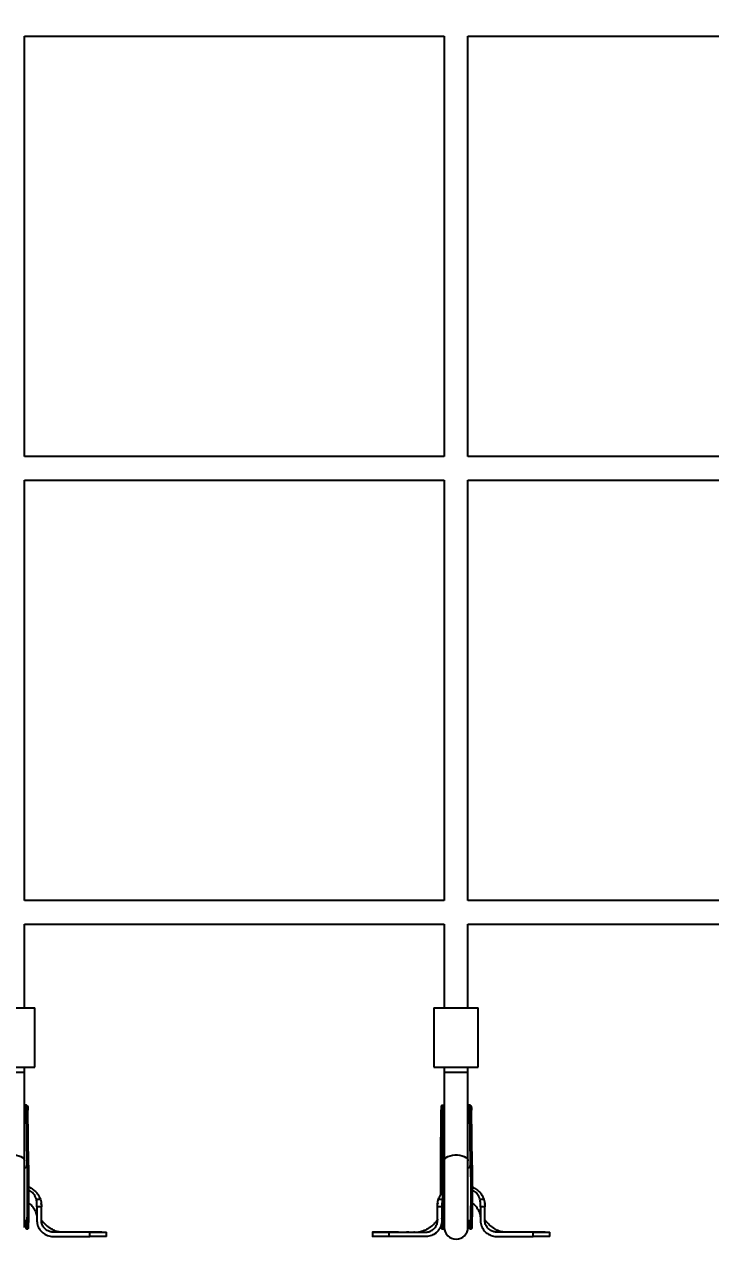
# Model space of a CAD drawing. Header units: millimetres. Extents: x -5107 to 5368, y -4871 to 3692.
# Drawn here: x -1105 to -641, y 747 to 1573 of the extents above; entities that cross this region are included whole.
import ezdxf

# ---------------------------------------------------------------- set-up
doc = ezdxf.new("R2010")
doc.units = ezdxf.units.MM
doc.layers.add('DIKOM_ОБЪЕКТ', color=7, linetype='Continuous')
doc.layers.add('DIKOM_РАЗМЕР_ОБЪЕКТА', color=7, linetype='Continuous')
doc.styles.add('style1', font='arial.ttf', dxfattribs={"width": 0.8})
doc.dimstyles.new('1-50', dxfattribs={"dimtxt": 300, "dimasz": 200, "dimexe": 100, "dimexo": 0, "dimgap": 100, "dimtad": 1, "dimdec": 0, "dimtxsty": 'style1', "dimcen": 0, "dimclrd": 7, "dimclre": 7, "dimadec": 1, "dimazin": 2, "dimtfac": 1, "dimtdec": 0, "dimtmove": 0, "dimatfit": 3, "dimfxl": 0, "dimlwd": 25, "dimlwe": 18, "dimarcsym": 0})

# ---------------------------------------------------------------- blocks, each defined once
blk = doc.blocks.new('*D1')
at = {"layer": 'Defpoints', "color": 0, "transparency": 16777216}
for p in [(-657.22, 2191.71), (-3179.73, -2108.29), (-657.22, -2108.29)]:
    blk.add_point(p, dxfattribs=at)
at = {"layer": 'DIKOM_РАЗМЕР_ОБЪЕКТА', "color": 7, "lineweight": 18, "transparency": 16777216}
for p, q in [((-657.22, 2191.71), (-3279.73, 2191.71)), ((-657.22, -2108.29), (-3279.73, -2108.29))]:
    blk.add_line(p, q, dxfattribs=at)
at = {"layer": 'DIKOM_РАЗМЕР_ОБЪЕКТА', "color": 7, "lineweight": 25, "transparency": 16777216}
blk.add_line((-3179.73, 1991.71), (-3179.73, -1908.29), dxfattribs=at)
at = {"layer": 'DIKOM_РАЗМЕР_ОБЪЕКТА', "color": 7, "transparency": 16777216}
for points in [[(-3213.07, 1991.71), (-3146.4, 1991.71), (-3179.73, 2191.71)], [(-3213.07, -1908.29), (-3146.4, -1908.29), (-3179.73, -2108.29)]]:
    blk.add_solid(points, dxfattribs=at)
at = {"layer": 'DIKOM_РАЗМЕР_ОБЪЕКТА', "color": 0, "transparency": 16777216, "insert": (-3433.01, -12.59), "char_height": 300, "attachment_point": 5, "rotation": 90, "style": 'style1'}
blk.add_mtext('4300', dxfattribs=at)

msp = doc.modelspace()

# ---------------------------------------------------------------- linework, layer by layer
at = {"layer": 'DIKOM_ОБЪЕКТ'}
for p, q in [((-1105.09, 1564.59), (-821.09, 1564.59)), ((-1105.09, 1280.59), (-1105.09, 1564.59)), ((-821.09, 1564.59), (-821.09, 1280.59)), ((-805.09, 1280.59), (-805.09, 1564.59)), ((-805.09, 1564.59), (-521.09, 1564.59)), ((-821.09, 1280.59), (-1105.09, 1280.59)), ((-521.09, 1280.59), (-805.09, 1280.59)), ((-1105.09, 1264.59), (-821.09, 1264.59)), ((-1105.09, 980.59), (-1105.09, 1264.59)), ((-821.09, 1264.59), (-821.09, 980.59)), ((-805.09, 980.59), (-805.09, 1264.59)), ((-805.09, 1264.59), (-521.09, 1264.59)), ((-821.09, 980.59), (-1105.09, 980.59)), ((-521.09, 980.59), (-805.09, 980.59)), ((-1105.09, 907.93), (-1105.09, 964.59)), ((-1105.09, 964.59), (-821.09, 964.59)), ((-821.09, 964.59), (-821.09, 907.93)), ((-805.09, 907.93), (-805.09, 964.59)), ((-805.09, 964.59), (-521.09, 964.59)), ((-1128.09, 907.93), (-1098.09, 907.93)), ((-1098.09, 867.93), (-1098.09, 907.93)), ((-828.09, 907.93), (-828.09, 867.93)), ((-828.09, 907.93), (-798.09, 907.93)), ((-798.09, 867.93), (-798.09, 907.93)), ((-1128.09, 867.93), (-1098.09, 867.93)), ((-1105.09, 864.48), (-1105.09, 867.93)), ((-828.09, 867.93), (-798.09, 867.93)), ((-821.09, 867.93), (-821.09, 864.48)), ((-805.09, 864.48), (-805.09, 867.93)), ((-1121.09, 864.48), (-1105.09, 864.48)), ((-1105.09, 804.61), (-1105.09, 864.48)), ((-821.09, 864.48), (-821.09, 804.61)), ((-821.09, 864.48), (-805.09, 864.48)), ((-805.09, 804.61), (-805.09, 864.48)), ((-1103.61, 842.14), (-1104.67, 842.13)), ((-1103.4, 841.97), (-1104.46, 841.97)), ((-1103.33, 801.6), (-1103.76, 838.87)), ((-1102.77, 838.87), (-1103.76, 838.87)), ((-1102.33, 801.6), (-1102.77, 838.87)), ((-823.41, 802.5), (-823.23, 839.18)), ((-822.78, 839.84), (-822.33, 801.44)), ((-821.76, 838.8), (-822.76, 838.79)), ((-822.33, 801.53), (-822.76, 838.79)), ((-821.64, 842.07), (-822.69, 842.06)), ((-821.27, 841.9), (-822.33, 841.9)), ((-821.33, 801.53), (-821.76, 838.8)), ((-803.61, 842.14), (-804.67, 842.13)), ((-803.4, 841.97), (-804.46, 841.97)), ((-803.33, 801.6), (-803.77, 838.87)), ((-802.77, 838.87), (-803.77, 838.87)), ((-802.33, 801.6), (-802.77, 838.87)), ((-1105.09, 759.65), (-1105.09, 804.61)), ((-1103.33, 801.6), (-1102.33, 801.6)), ((-822.33, 801.53), (-821.33, 801.53)), ((-822.33, 801.44), (-822.33, 801.53)), ((-821.33, 801.46), (-821.16, 800.79)), ((-821.09, 804.61), (-821.09, 759.65)), ((-805.09, 759.65), (-805.09, 804.61)), ((-803.33, 801.6), (-802.33, 801.6)), ((-821.09, 799.99), (-821.31, 800.1)), ((-1097.03, 778.81), (-1094.32, 778.81)), ((-824.98, 778.81), (-822.26, 778.81)), ((-797.03, 778.81), (-794.32, 778.81)), ((-1093.65, 773.6), (-1096.65, 773.6)), ((-1096.65, 773.6), (-1096.65, 765.47)), ((-1093.68, 775.12), (-1093.73, 775.81)), ((-1093.68, 775.1), (-1093.7, 775.82)), ((-1093.65, 765.47), (-1093.65, 773.6)), ((-825.65, 765.47), (-825.65, 773.6)), ((-822.65, 773.6), (-825.65, 773.6)), ((-825.56, 776.24), (-825.58, 775.54)), ((-822.65, 773.6), (-822.65, 765.47)), ((-821.28, 771.14), (-821.09, 771.47)), ((-793.65, 773.6), (-796.65, 773.6)), ((-796.65, 773.6), (-796.65, 765.47)), ((-793.68, 775.12), (-793.73, 775.81)), ((-793.68, 775.1), (-793.7, 775.82)), ((-793.65, 765.47), (-793.65, 773.6)), ((-1096.65, 765.47), (-1096.65, 764.47)), ((-1093.65, 764.47), (-1093.65, 765.47)), ((-825.65, 764.47), (-825.65, 765.47)), ((-822.65, 765.47), (-822.65, 764.47)), ((-796.65, 765.47), (-796.65, 764.47)), ((-793.65, 764.47), (-793.65, 765.47)), ((-1103.71, 758.64), (-1102.71, 758.65)), ((-1085.65, 753.47), (-1060.93, 753.47)), ((-1060.93, 756.47), (-1085.63, 756.47)), ((-1060.93, 753.47), (-1060.93, 756.47)), ((-1056.79, 756.47), (-1049.67, 756.47)), ((-1049.65, 753.47), (-1049.65, 756.47)), ((-864.37, 756.47), (-869.65, 756.47)), ((-869.65, 756.47), (-869.65, 753.47)), ((-861.15, 756.47), (-862.42, 756.47)), ((-858.37, 753.47), (-858.37, 756.47)), ((-858.37, 756.47), (-833.65, 756.47)), ((-833.65, 753.47), (-858.37, 753.47)), ((-828.67, 754.72), (-826.92, 755.76)), ((-827.03, 755.68), (-826.21, 756.43)), ((-822.7, 758.57), (-821.7, 758.57)), ((-803.71, 758.64), (-802.71, 758.65)), ((-785.65, 753.47), (-760.93, 753.47)), ((-760.93, 756.47), (-785.63, 756.47)), ((-760.93, 753.47), (-760.93, 756.47)), ((-756.79, 756.47), (-749.67, 756.47)), ((-749.65, 753.47), (-749.65, 756.47))]:
    msp.add_line(p, q, dxfattribs=at)
at = {"layer": 'DIKOM_ОБЪЕКТ', "flags": 128}
for points in [[(-1121.09, 804.61), (-1120.99, 805.26), (-1120.53, 806.09), (-1119.72, 806.85), (-1118.6, 807.51), (-1117.22, 808.03), (-1115.65, 808.39), (-1113.96, 808.58), (-1112.23, 808.58), (-1110.54, 808.39), (-1108.97, 808.03), (-1107.59, 807.51), (-1106.47, 806.85), (-1105.66, 806.09), (-1105.2, 805.26), (-1105.09, 804.61)], [(-1103.33, 801.6), (-1103.3, 798.47), (-1103.27, 795.24), (-1103.25, 791.94), (-1103.23, 788.62), (-1103.23, 785.31), (-1103.23, 782.05), (-1103.23, 778.88), (-1103.24, 775.83), (-1103.26, 772.94), (-1103.29, 770.24), (-1103.32, 767.76), (-1103.36, 765.54), (-1103.41, 763.59), (-1103.45, 761.94), (-1103.51, 760.61), (-1103.56, 759.61), (-1103.62, 758.96), (-1103.69, 758.66), (-1103.75, 758.72), (-1103.81, 759.13), (-1103.88, 759.89), (-1103.94, 761), (-1104.01, 762.43), (-1104.07, 764.18), (-1104.08, 764.76)], [(-1102.33, 801.6), (-1102.3, 798.47), (-1102.27, 795.24), (-1102.25, 791.95), (-1102.23, 788.63), (-1102.23, 785.31), (-1102.23, 782.05), (-1102.23, 778.88), (-1102.24, 775.83), (-1102.26, 772.94), (-1102.29, 770.24), (-1102.32, 767.76), (-1102.36, 765.54), (-1102.41, 763.59), (-1102.46, 761.94), (-1102.51, 760.61), (-1102.56, 759.62), (-1102.62, 758.96), (-1102.69, 758.67), (-1102.71, 758.65)], [(-823.37, 781.87), (-823.38, 783.01), (-823.4, 786.3), (-823.42, 789.61), (-823.43, 792.93), (-823.43, 796.21), (-823.42, 799.41), (-823.41, 802.5)], [(-822.33, 801.53), (-822.29, 798.4), (-822.26, 795.17), (-822.24, 791.87), (-822.23, 788.55), (-822.22, 785.24), (-822.22, 781.98), (-822.23, 778.8), (-822.24, 775.75), (-822.26, 772.86), (-822.29, 770.16), (-822.32, 767.69), (-822.36, 765.46), (-822.4, 763.51), (-822.45, 761.86), (-822.5, 760.53), (-822.56, 759.54), (-822.62, 758.89), (-822.68, 758.59), (-822.75, 758.65), (-822.81, 759.06), (-822.87, 759.82), (-822.94, 760.93), (-822.97, 761.67)], [(-821.33, 801.53), (-821.29, 798.4), (-821.26, 795.17), (-821.24, 791.87), (-821.23, 788.55), (-821.22, 785.24), (-821.22, 781.98), (-821.23, 778.81), (-821.24, 775.76), (-821.26, 772.87), (-821.29, 770.17), (-821.32, 767.69), (-821.36, 765.46), (-821.4, 763.52), (-821.45, 761.87), (-821.5, 760.54), (-821.56, 759.54), (-821.62, 758.89), (-821.68, 758.59), (-821.7, 758.57)], [(-821.09, 804.61), (-820.99, 805.26), (-820.53, 806.09), (-819.72, 806.85), (-818.6, 807.51), (-817.22, 808.03), (-815.65, 808.39), (-813.96, 808.58), (-812.23, 808.58), (-810.54, 808.39), (-808.97, 808.03), (-807.59, 807.51), (-806.47, 806.85), (-805.66, 806.09), (-805.2, 805.26), (-805.09, 804.61)], [(-803.33, 801.6), (-803.3, 798.47), (-803.27, 795.24), (-803.25, 791.94), (-803.23, 788.62), (-803.23, 785.31), (-803.22, 782.05), (-803.23, 778.88), (-803.24, 775.83), (-803.26, 772.94), (-803.29, 770.24), (-803.32, 767.76), (-803.36, 765.54), (-803.41, 763.59), (-803.45, 761.94), (-803.51, 760.61), (-803.56, 759.61), (-803.62, 758.96), (-803.69, 758.66), (-803.75, 758.72), (-803.81, 759.13), (-803.88, 759.89), (-803.94, 761), (-804.01, 762.43), (-804.07, 764.18), (-804.08, 764.76)], [(-802.33, 801.6), (-802.3, 798.47), (-802.27, 795.24), (-802.25, 791.95), (-802.23, 788.63), (-802.23, 785.31), (-802.22, 782.05), (-802.23, 778.88), (-802.25, 775.83), (-802.27, 772.94), (-802.29, 770.24), (-802.32, 767.76), (-802.36, 765.54), (-802.41, 763.59), (-802.45, 761.94), (-802.51, 760.61), (-802.56, 759.62), (-802.62, 758.96), (-802.69, 758.67), (-802.71, 758.65)], [(-821.16, 800.79), (-821.16, 800.78), (-821.09, 800.66)]]:
    msp.add_lwpolyline(points, dxfattribs=at)
at = {"layer": 'DIKOM_ОБЪЕКТ'}
for centre, radius, start, end in [((-1106.14, 802.16), 2.86, 291.35652, 348.63798), ((-820.73, 802.94), 2.72, 189.16347, 236.89312), ((-806.14, 802.17), 2.87, 291.37314, 348.62136), ((-813.09, 759.65), 8, 180, 0)]:
    msp.add_arc(centre, radius, start, end, dxfattribs=at)
for points, knots in [([(-1105.09, 841.95), (-1105, 842.01), (-1104.8, 842.14), (-1104.71, 842.1), (-1104.67, 842.07)], [0, 0, 0, 0, 0.485353, 1, 1, 1, 1]), ([(-1103.76, 838.87), (-1103.77, 839.36), (-1103.78, 840.36), (-1103.85, 841.42), (-1104.1, 841.96), (-1104.51, 842.03), (-1104.94, 841.81), (-1105.09, 841.73)], [0, 0, 0, 0, 0.225117, 0.450307, 0.672467, 0.883632, 1, 1, 1, 1]), ([(-1103.61, 842.08), (-1103.68, 842.1), (-1103.76, 842.13), (-1103.94, 842), (-1103.99, 841.97)], [0, 0, 0, 0, 0.738064, 1, 1, 1, 1]), ([(-1103.4, 841.91), (-1103.28, 841.92), (-1103, 841.92), (-1102.85, 841.34), (-1102.78, 840.33), (-1102.77, 839.36), (-1102.77, 838.87)], [0, 0, 0, 0, 0.189919, 0.454979, 0.723246, 1, 1, 1, 1]), ([(-822.31, 841.9), (-822.39, 841.95), (-822.72, 842.15), (-823, 842.03), (-823.18, 841.46), (-823.22, 840.48), (-823.22, 839.6), (-823.23, 839.18)], [0, 0, 0, 0, 0.08155, 0.324212, 0.55421, 0.789107, 1, 1, 1, 1]), ([(-822.76, 838.79), (-822.77, 839.29), (-822.79, 840.29), (-822.77, 841.33), (-822.67, 841.87), (-822.42, 841.85), (-822.33, 841.84)], [0, 0, 0, 0, 0.282221, 0.564515, 0.843707, 1, 1, 1, 1]), ([(-821.27, 841.84), (-821.38, 841.85), (-821.65, 841.86), (-821.77, 841.31), (-821.79, 840.31), (-821.77, 839.32), (-821.76, 838.8)], [0, 0, 0, 0, 0.180751, 0.441765, 0.70565, 1, 1, 1, 1]), ([(-821.64, 842.01), (-821.56, 842.03), (-821.43, 842.06), (-821.19, 841.92), (-821.1, 841.87)], [0, 0, 0, 0, 0.634293, 1, 1, 1, 1]), ([(-803.77, 838.87), (-803.77, 839.36), (-803.78, 840.36), (-803.85, 841.42), (-804.1, 841.96), (-804.51, 842.03), (-804.95, 841.81), (-805.11, 841.73)], [0, 0, 0, 0, 0.224292, 0.448658, 0.670005, 0.880397, 1, 1, 1, 1]), ([(-805.09, 841.95), (-805, 842.01), (-804.8, 842.14), (-804.71, 842.1), (-804.67, 842.07)], [0, 0, 0, 0, 0.485265, 1, 1, 1, 1]), ([(-803.61, 842.08), (-803.68, 842.1), (-803.76, 842.13), (-803.94, 842), (-803.99, 841.97)], [0, 0, 0, 0, 0.737948, 1, 1, 1, 1]), ([(-803.4, 841.91), (-803.28, 841.92), (-803, 841.92), (-802.85, 841.34), (-802.78, 840.33), (-802.77, 839.36), (-802.77, 838.87)], [0, 0, 0, 0, 0.189921, 0.454973, 0.723242, 1, 1, 1, 1]), ([(-822.15, 800.71), (-822.14, 799.64), (-822.11, 797.53), (-822.08, 794.26), (-822.06, 791.05), (-822.04, 787.94), (-822.02, 784.97), (-822, 781.3), (-821.99, 777.18), (-821.97, 773), (-821.95, 769.72), (-821.91, 767.28), (-821.85, 765.58), (-821.75, 764.56), (-821.66, 764.02), (-821.54, 763.99), (-821.5, 763.98)], [0, 0, 0, 0, 0.070744, 0.139244, 0.205479, 0.269428, 0.331072, 0.390399, 0.501912, 0.604078, 0.696877, 0.780344, 0.854565, 0.919681, 0.975897, 1, 1, 1, 1]), ([(-1102.23, 787.03), (-1102.23, 787.03), (-1101.38, 786.73), (-1099.8, 785.73), (-1097.61, 784.03), (-1095.6, 781.72), (-1094.77, 779.84), (-1094.32, 778.81)], [0, 0, 0, 0, 0.0007716, 0.2276869, 0.4706732, 0.7134381, 1, 1, 1, 1]), ([(-1097.03, 778.81), (-1097.24, 779.39), (-1097.82, 780.97), (-1099.51, 783.26), (-1101.32, 784.46), (-1102.23, 785.06)], [0, 0, 0, 0, 0.222978, 0.60896, 1, 1, 1, 1]), ([(-802.23, 787.03), (-802.23, 787.03), (-801.39, 786.72), (-799.8, 785.74), (-797.61, 784.02), (-795.6, 781.73), (-794.77, 779.84), (-794.32, 778.81)], [0, 0, 0, 0, 0.000734, 0.227658, 0.470653, 0.713427, 1, 1, 1, 1]), ([(-797.03, 778.81), (-797.24, 779.39), (-797.82, 780.97), (-799.51, 783.26), (-801.32, 784.46), (-802.23, 785.06)], [0, 0, 0, 0, 0.222975, 0.608919, 1, 1, 1, 1]), ([(-1096.65, 773.6), (-1096.65, 773.69), (-1096.65, 774.11), (-1096.65, 774.88), (-1096.62, 776.55), (-1096.86, 777.85), (-1097.03, 778.81)], [0, 0, 0, 0, 0.048445, 0.242263, 0.436066, 1, 1, 1, 1]), ([(-1094.32, 778.81), (-1094.12, 778.16), (-1093.72, 776.82), (-1093.67, 775.4), (-1093.65, 774.69)], [0, 0, 0, 0, 0.491615, 1, 1, 1, 1]), ([(-825.65, 774.68), (-825.62, 775.38), (-825.58, 776.79), (-825.18, 778.13), (-824.98, 778.81)], [0, 0, 0, 0, 0.492158, 1, 1, 1, 1]), ([(-824.98, 778.81), (-824.81, 779.25), (-824.14, 780.93), (-823.1, 782.57), (-822.06, 783.52), (-822.01, 783.56)], [0, 0, 0, 0, 0.25011, 0.969424, 1, 1, 1, 1]), ([(-822.26, 778.81), (-822.29, 778.73), (-822.4, 778.33), (-822.63, 777.27), (-822.66, 775.6), (-822.65, 774.27), (-822.65, 773.6)], [0, 0, 0, 0, 0.048359, 0.242138, 0.618943, 1, 1, 1, 1]), ([(-796.65, 773.6), (-796.65, 773.69), (-796.65, 774.11), (-796.65, 774.88), (-796.62, 776.55), (-796.86, 777.85), (-797.03, 778.81)], [0, 0, 0, 0, 0.048445, 0.242263, 0.436066, 1, 1, 1, 1]), ([(-794.32, 778.81), (-794.12, 778.16), (-793.72, 776.82), (-793.67, 775.4), (-793.65, 774.69)], [0, 0, 0, 0, 0.491629, 1, 1, 1, 1]), ([(-1102.24, 776.06), (-1101.78, 775.74), (-1100.51, 774.88), (-1098.89, 772.92), (-1097.44, 770.29), (-1096.78, 767.78), (-1096.65, 766.13), (-1096.65, 765.52), (-1096.65, 765.45)], [0, 0, 0, 0, 0.134981, 0.367137, 0.602674, 0.852667, 0.983506, 1, 1, 1, 1]), ([(-1093.65, 774.68), (-1093.65, 774.59), (-1093.65, 774.23), (-1093.65, 773.87), (-1093.65, 773.6)], [0, 0, 0, 0, 0.25633, 1, 1, 1, 1]), ([(-825.65, 773.6), (-825.65, 773.7), (-825.65, 774.06), (-825.65, 774.42), (-825.65, 774.68)], [0, 0, 0, 0, 0.256317, 1, 1, 1, 1]), ([(-822.65, 765.4), (-822.65, 765.49), (-822.65, 765.66), (-822.64, 765.99), (-822.6, 766.68), (-822.55, 767.45), (-822.36, 768.04), (-822.32, 768.19)], [0, 0, 0, 0, 0.102279, 0.189612, 0.350707, 0.838096, 1, 1, 1, 1]), ([(-802.24, 776.06), (-801.78, 775.74), (-800.51, 774.88), (-798.89, 772.92), (-797.44, 770.29), (-796.78, 767.78), (-796.65, 766.13), (-796.65, 765.52), (-796.65, 765.45)], [0, 0, 0, 0, 0.134953, 0.367137, 0.60266, 0.852668, 0.983505, 1, 1, 1, 1]), ([(-793.65, 774.68), (-793.65, 774.59), (-793.65, 774.23), (-793.65, 773.87), (-793.65, 773.6)], [0, 0, 0, 0, 0.25633, 1, 1, 1, 1]), ([(-1105.09, 763.63), (-1105.09, 763.63), (-1104.95, 763.48), (-1104.85, 763.41), (-1104.78, 763.46), (-1104.75, 763.48)], [0, 0, 0, 0, 0.023995, 0.648699, 1, 1, 1, 1]), ([(-1096.65, 764.47), (-1096.65, 764.38), (-1096.64, 763.96), (-1096.53, 762.3), (-1095.73, 759.55), (-1093.53, 756.5), (-1090.45, 754.34), (-1087.65, 753.53), (-1086.03, 753.48), (-1085.65, 753.47)], [0, 0, 0, 0, 0.014809, 0.07411, 0.288781, 0.503465, 0.718034, 0.933097, 1, 1, 1, 1]), ([(-1080.68, 756.47), (-1080.99, 756.48), (-1081.59, 756.51), (-1083.12, 756.86), (-1084.68, 757.41), (-1086.18, 758.12), (-1087.42, 758.85), (-1088.54, 759.62), (-1089.48, 760.35), (-1090.54, 761.3), (-1091.59, 762.44), (-1092.51, 763.32), (-1093.16, 764.03), (-1093.47, 764.48), (-1093.55, 764.68), (-1093.57, 764.73), (-1093.58, 764.76), (-1093.59, 764.78), (-1093.6, 764.81), (-1093.63, 764.89), (-1093.63, 764.9), (-1093.64, 765.01), (-1093.65, 765.05), (-1093.65, 765.37), (-1093.65, 765.77), (-1093.65, 766.12)], [0, 0, 0, 0, 0.124106, 0.238096, 0.339916, 0.425644, 0.508325, 0.557897, 0.611278, 0.676137, 0.757217, 0.823991, 0.864583, 0.883785, 0.88718, 0.888511, 0.889679, 0.890776, 0.8919, 0.894482, 0.911792, 0.925079, 0.932809, 0.941956, 1, 1, 1, 1]), ([(-1085.63, 756.47), (-1085.73, 756.47), (-1086.19, 756.47), (-1087.39, 756.6), (-1089.33, 757.22), (-1091.44, 758.72), (-1093.01, 760.96), (-1093.6, 763), (-1093.64, 764.18), (-1093.65, 764.47)], [0, 0, 0, 0, 0.022068, 0.110637, 0.289027, 0.502899, 0.717718, 0.931833, 1, 1, 1, 1]), ([(-825.65, 765.29), (-825.65, 765.19), (-825.65, 765.02), (-825.66, 764.97), (-825.67, 764.92), (-825.69, 764.84), (-825.7, 764.81), (-825.71, 764.78), (-825.72, 764.75), (-825.74, 764.68), (-825.84, 764.44), (-826.38, 763.74), (-827.28, 762.83), (-828.48, 761.57), (-829.57, 760.56), (-830.45, 759.85), (-831.37, 759.19), (-832.46, 758.49), (-833.89, 757.72), (-835.63, 757.01), (-837.45, 756.53), (-838.15, 756.49), (-838.52, 756.47)], [0, 0, 0, 0, 0.01819, 0.034394, 0.052853, 0.056714, 0.058315, 0.059782, 0.061262, 0.062947, 0.067441, 0.091965, 0.171067, 0.268638, 0.337576, 0.396368, 0.442791, 0.50219, 0.593495, 0.710959, 0.847914, 1, 1, 1, 1]), ([(-822.65, 764.47), (-822.65, 764.38), (-822.65, 763.96), (-822.77, 762.29), (-823.58, 759.53), (-825.79, 756.47), (-828.89, 754.32), (-831.68, 753.53), (-833.28, 753.48), (-833.65, 753.47)], [0, 0, 0, 0, 0.01481, 0.074111, 0.290042, 0.505972, 0.720965, 0.936014, 1, 1, 1, 1]), ([(-833.65, 756.47), (-833.42, 756.47), (-832.3, 756.5), (-830.31, 757.03), (-828.04, 758.55), (-826.4, 760.73), (-825.72, 762.84), (-825.66, 764.1), (-825.65, 764.47)], [0, 0, 0, 0, 0.054118, 0.268333, 0.482508, 0.697284, 0.911981, 1, 1, 1, 1]), ([(-805.09, 763.63), (-805.09, 763.63), (-804.95, 763.48), (-804.85, 763.41), (-804.78, 763.46), (-804.75, 763.48)], [0, 0, 0, 0, 0.023953, 0.648693, 1, 1, 1, 1]), ([(-796.65, 764.47), (-796.65, 764.38), (-796.64, 763.96), (-796.53, 762.3), (-795.73, 759.55), (-793.53, 756.5), (-790.45, 754.34), (-787.65, 753.53), (-786.03, 753.48), (-785.65, 753.47)], [0, 0, 0, 0, 0.014809, 0.074109, 0.288787, 0.503469, 0.718037, 0.933097, 1, 1, 1, 1]), ([(-780.68, 756.47), (-780.99, 756.48), (-781.59, 756.51), (-783.12, 756.86), (-784.68, 757.41), (-786.18, 758.12), (-787.42, 758.85), (-788.54, 759.62), (-789.48, 760.35), (-790.54, 761.3), (-791.59, 762.44), (-792.51, 763.32), (-793.16, 764.03), (-793.47, 764.48), (-793.55, 764.68), (-793.57, 764.73), (-793.58, 764.76), (-793.59, 764.78), (-793.6, 764.81), (-793.63, 764.89), (-793.63, 764.9), (-793.64, 765.01), (-793.65, 765.05), (-793.65, 765.37), (-793.65, 765.77), (-793.65, 766.12)], [0, 0, 0, 0, 0.124105, 0.238103, 0.339913, 0.425652, 0.508322, 0.557904, 0.611275, 0.676133, 0.757213, 0.823996, 0.864588, 0.883789, 0.887179, 0.888515, 0.889677, 0.890775, 0.891903, 0.894482, 0.911792, 0.925079, 0.932809, 0.941956, 1, 1, 1, 1]), ([(-785.63, 756.47), (-785.73, 756.47), (-786.19, 756.47), (-787.39, 756.6), (-789.33, 757.22), (-791.44, 758.72), (-793, 760.96), (-793.6, 763), (-793.64, 764.18), (-793.65, 764.47)], [0, 0, 0, 0, 0.0221056, 0.1106363, 0.2890249, 0.5028944, 0.7177121, 0.9318358, 1, 1, 1, 1]), ([(-1080.22, 756.48), (-1080.28, 756.48), (-1080.41, 756.48), (-1080.55, 756.48), (-1080.62, 756.48)], [0, 0, 0, 0, 0.498436, 1, 1, 1, 1]), ([(-1060.28, 756.47), (-1061.21, 756.47), (-1063.16, 756.47), (-1065.66, 756.47), (-1066.97, 756.47)], [0, 0, 0, 0, 0.477556, 1, 1, 1, 1]), ([(-1052.75, 756.47), (-1053.67, 756.47), (-1056.8, 756.47), (-1059.94, 756.47), (-1062.16, 756.47)], [0, 0, 0, 0, 0.291679, 1, 1, 1, 1]), ([(-1060.93, 756.47), (-1060.85, 756.47), (-1060.43, 756.47), (-1058.72, 756.47), (-1056.3, 756.47), (-1053.77, 756.47), (-1051.93, 756.47), (-1050.59, 756.47), (-1049.78, 756.47), (-1049.71, 756.47), (-1049.67, 756.47)], [0, 0, 0, 0, 0.012382, 0.06189, 0.26113, 0.409636, 0.562454, 0.710965, 0.863783, 1, 1, 1, 1]), ([(-1049.66, 753.47), (-1049.71, 753.47), (-1049.8, 753.47), (-1050.64, 753.47), (-1051.98, 753.47), (-1053.85, 753.47), (-1056.04, 753.47), (-1058.42, 753.47), (-1060.09, 753.47), (-1060.93, 753.47)], [0, 0, 0, 0, 0.144051, 0.292531, 0.445317, 0.593796, 0.746587, 0.872009, 1, 1, 1, 1]), ([(-858.37, 753.47), (-858.44, 753.47), (-858.82, 753.47), (-860.4, 753.47), (-862.72, 753.47), (-865.24, 753.47), (-867.13, 753.47), (-868.57, 753.47), (-869.39, 753.47), (-869.73, 753.47), (-869.64, 753.47), (-869.63, 753.47)], [0, 0, 0, 0, 0.011402, 0.056975, 0.240212, 0.388697, 0.541494, 0.689979, 0.842776, 0.991264, 1, 1, 1, 1]), ([(-869.63, 756.47), (-869.63, 756.47), (-869.73, 756.47), (-869.37, 756.47), (-868.52, 756.47), (-867.08, 756.47), (-865.14, 756.47), (-862.37, 756.47), (-859.87, 756.47), (-858.37, 756.47)], [0, 0, 0, 0, 0.012296, 0.165142, 0.313685, 0.466531, 0.615073, 0.767916, 1, 1, 1, 1]), ([(-861.38, 756.47), (-861.99, 756.47), (-863.2, 756.47), (-863.99, 756.47), (-864.37, 756.47)], [0, 0, 0, 0, 0.507949, 1, 1, 1, 1]), ([(-856.77, 756.47), (-858.07, 756.47), (-860.56, 756.47), (-862.9, 756.47), (-864.01, 756.47)], [0, 0, 0, 0, 0.521856, 1, 1, 1, 1]), ([(-852.04, 756.47), (-853.35, 756.47), (-855.86, 756.47), (-857.82, 756.47), (-858.76, 756.47)], [0, 0, 0, 0, 0.522516, 1, 1, 1, 1]), ([(-845.2, 756.47), (-845.18, 756.47), (-845.11, 756.47), (-845.52, 756.47), (-846.07, 756.47), (-846.58, 756.47), (-846.67, 756.47)], [0, 0, 0, 0, 0.106452, 0.508315, 0.910126, 1, 1, 1, 1]), ([(-841.31, 756.48), (-841.36, 756.48), (-841.46, 756.48), (-841.55, 756.48), (-841.6, 756.48)], [0, 0, 0, 0, 0.500002, 1, 1, 1, 1]), ([(-826.77, 755.88), (-826.71, 755.93), (-826.6, 756.02), (-826.48, 756.12), (-826.42, 756.17)], [0, 0, 0, 0, 0.499812, 1, 1, 1, 1]), ([(-780.22, 756.48), (-780.28, 756.48), (-780.41, 756.48), (-780.55, 756.48), (-780.62, 756.48)], [0, 0, 0, 0, 0.498436, 1, 1, 1, 1]), ([(-760.28, 756.47), (-761.21, 756.47), (-763.16, 756.47), (-765.66, 756.47), (-766.97, 756.47)], [0, 0, 0, 0, 0.477543, 1, 1, 1, 1]), ([(-752.75, 756.47), (-753.67, 756.47), (-756.8, 756.47), (-759.94, 756.47), (-762.16, 756.47)], [0, 0, 0, 0, 0.291629, 1, 1, 1, 1]), ([(-760.93, 756.47), (-760.85, 756.47), (-760.43, 756.47), (-758.72, 756.47), (-756.3, 756.47), (-753.77, 756.47), (-751.93, 756.47), (-750.59, 756.47), (-749.78, 756.47), (-749.71, 756.47), (-749.67, 756.47)], [0, 0, 0, 0, 0.012363, 0.06189, 0.261115, 0.409637, 0.562456, 0.710967, 0.863782, 1, 1, 1, 1]), ([(-749.66, 753.47), (-749.71, 753.47), (-749.8, 753.47), (-750.64, 753.47), (-751.98, 753.47), (-753.85, 753.47), (-756.04, 753.47), (-758.42, 753.47), (-760.09, 753.47), (-760.93, 753.47)], [0, 0, 0, 0, 0.144052, 0.292539, 0.445328, 0.593808, 0.746601, 0.872025, 1, 1, 1, 1])]:
    msp.add_open_spline(points, degree=3, knots=knots, dxfattribs=at)

# ---------------------------------------------------------------- dimensions: what is measured, and where the dimension line sits
at = {"layer": 'DIKOM_РАЗМЕР_ОБЪЕКТА'}
dim = msp.add_linear_dim(base=(-3179.73, -2108.29), p1=(-657.22, 2191.71), p2=(-657.22, -2108.29), angle=90, dimstyle='1-50', dxfattribs=at)
dim.commit()
dim.dimension.update_dxf_attribs({"geometry": '*D1', "text_midpoint": (-3179.73, -12.59), "dimtype": 160})

doc.saveas('drawing.dxf')
